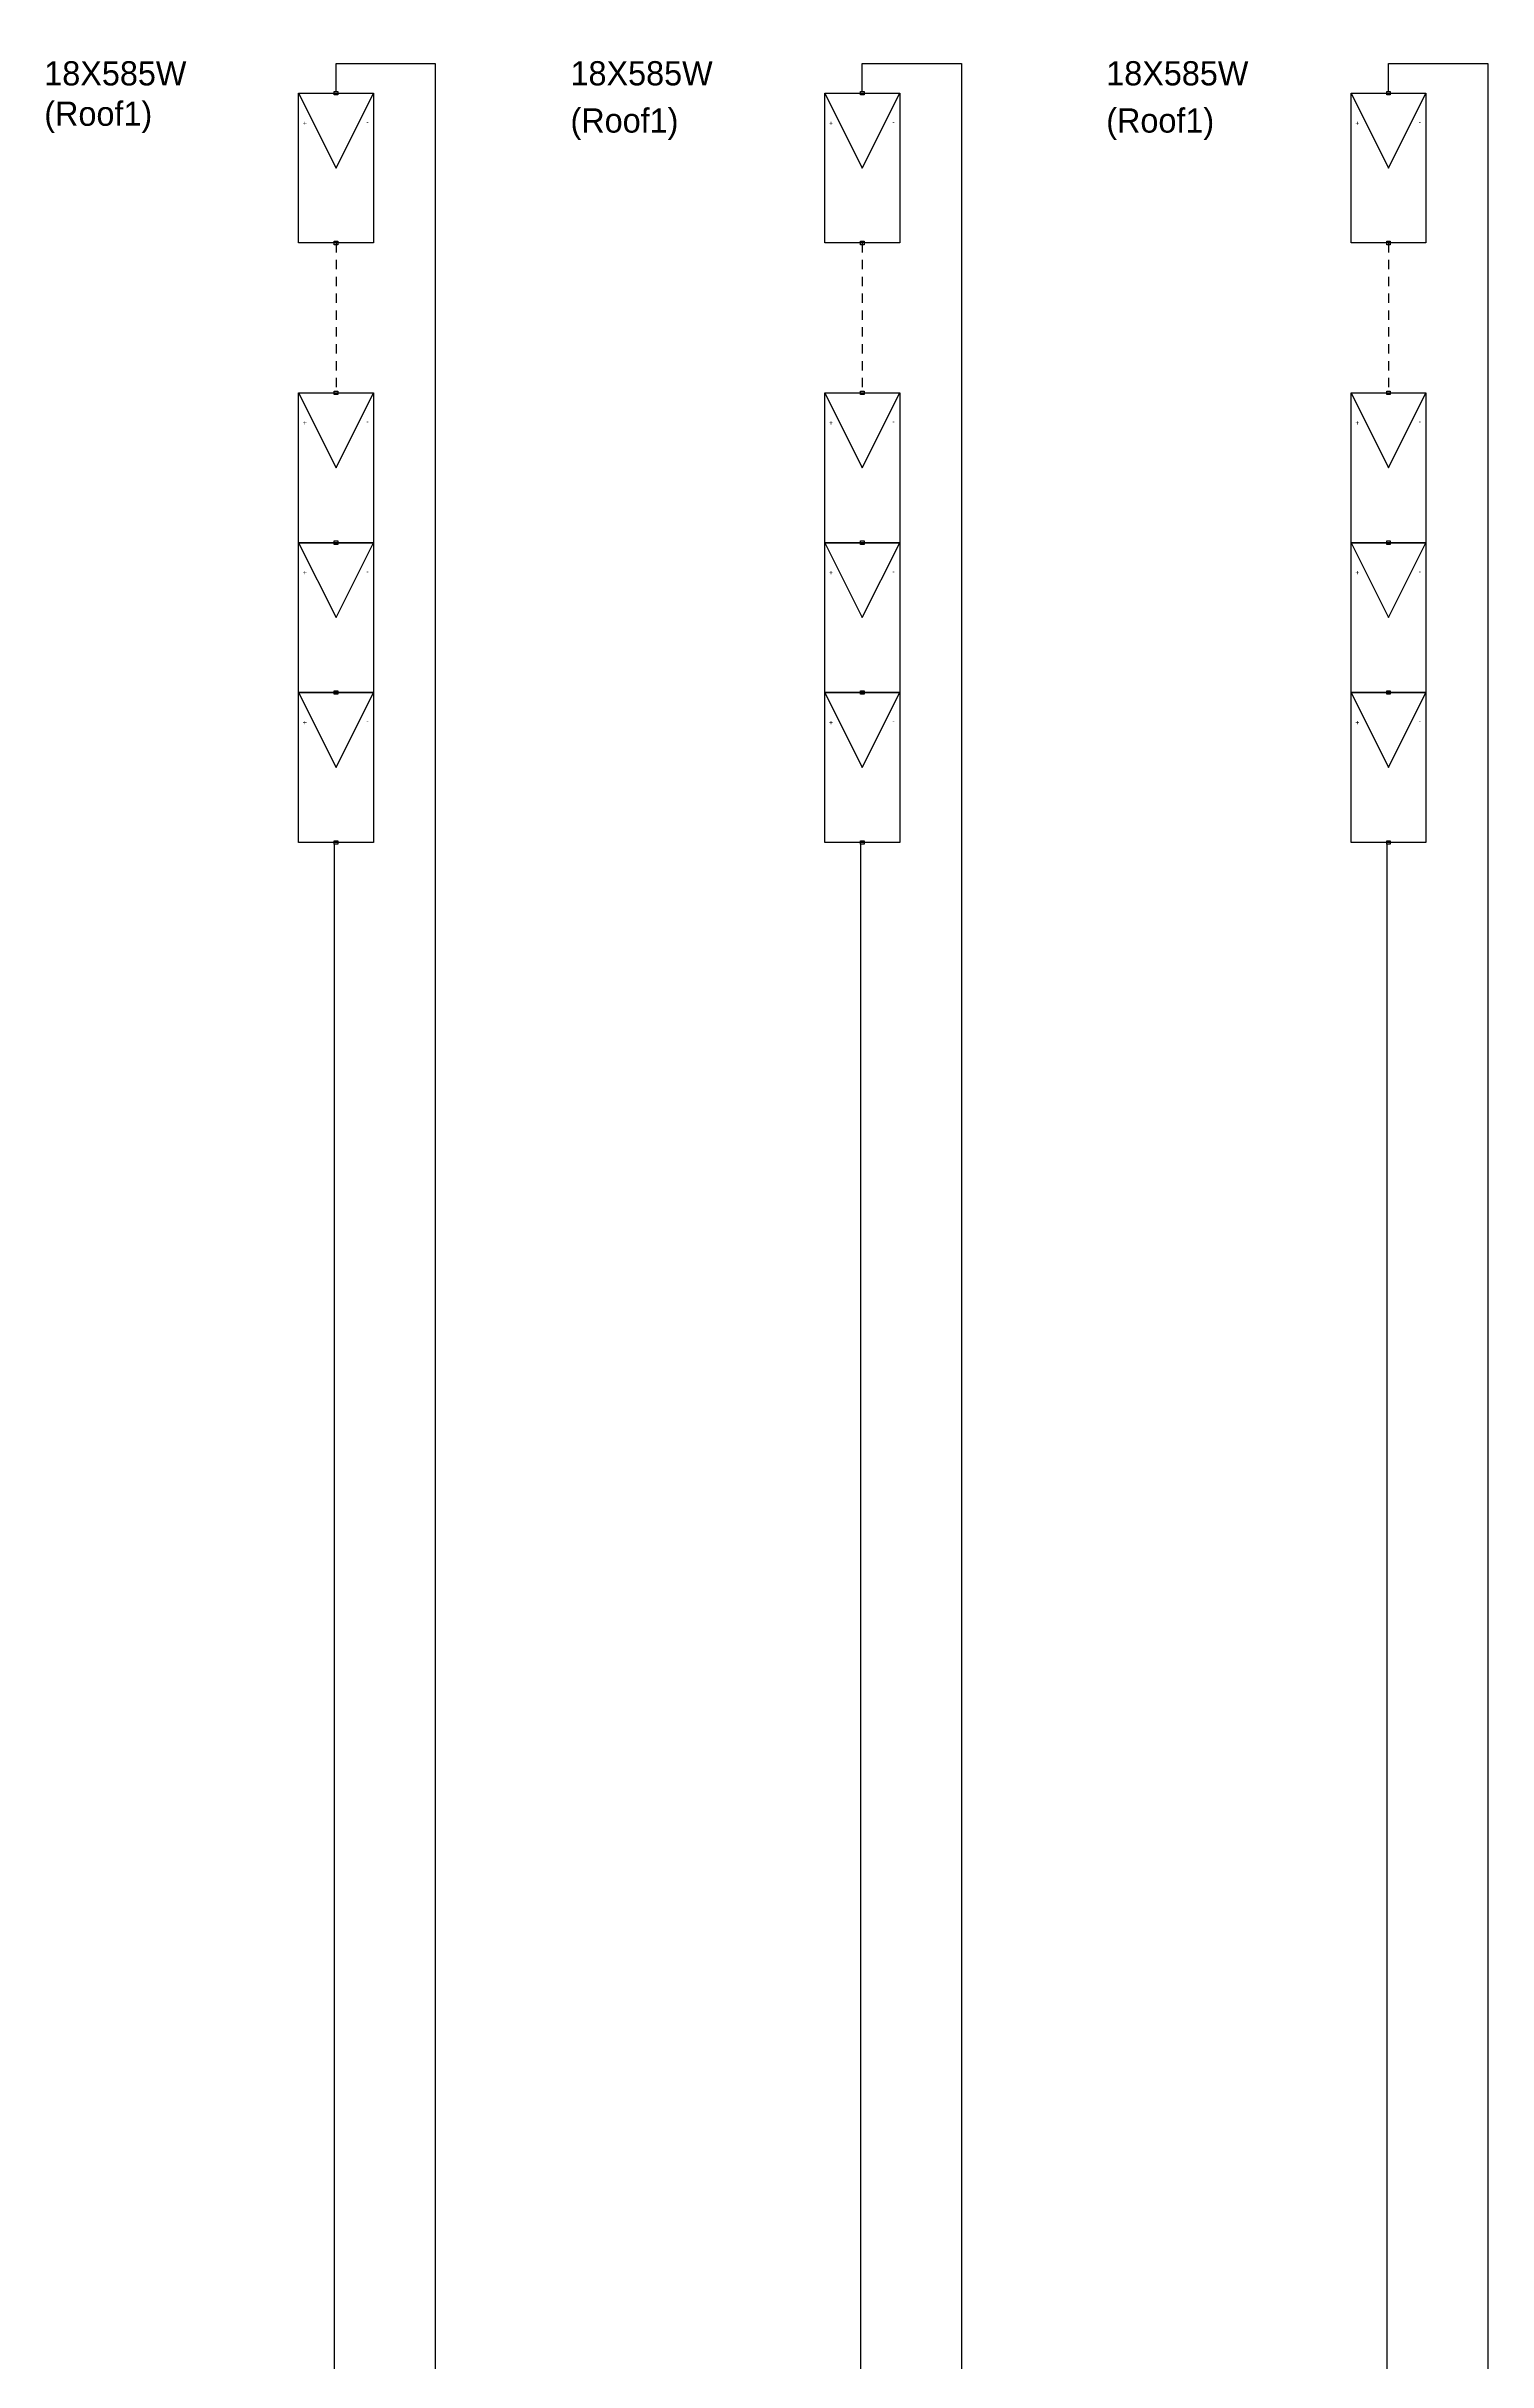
# Model space of a CAD drawing. Header units: inches. Extents: x 4 to 127, y -3 to 89.
# Drawn here: x 70.39 to 89.62, y 41.04 to 71.94 of the extents above; entities that cross this region are included whole.
import ezdxf

# ---------------------------------------------------------------- set-up
doc = ezdxf.new("R2010")
doc.units = ezdxf.units.IN
doc.header["$MEASUREMENT"] = 0
doc.linetypes.add('HIDDEN2', pattern=[0.1875, 0.125, -0.0625])
for name, color, linetype in [('GRY_20AWG', 9, 'Continuous'), ('SYMS', 7, 'Continuous'), ('WHT_12AWG', 7, 'Continuous')]:
    doc.layers.add(name, color=color, linetype=linetype)
doc.styles.add('WD', font='romans.shx')

# ---------------------------------------------------------------- blocks, each defined once
blk = doc.blocks.new('HT0_01')
for p, q in [((-0.0625, 0.0625), (0.0625, 0.0625)), ((-0.0625, -0.0625), (-0.0625, 0.0625)), ((0.0625, 0.0625), (0.0625, -0.0625)), ((0.0625, -0.0625), (-0.0625, -0.0625))]:
    blk.add_line(p, q)
at = {"style": 'WD', "flags": 1}
for tag, p in [('X4TERM01', (-0.0625, 0)), ('X2TERM01', (0, 0.0625)), ('X1TERM01', (0.0625, 0)), ('X8TERM01', (0, -0.0625))]:
    blk.add_attdef(tag, p, '', height=0.01, dxfattribs=at)
blk = doc.blocks.new('PVM')
at = {"color": 5}
for p, q in [((2, 1), (1, 0.5)), ((1, 0.5), (2, 0))]:
    blk.add_line(p, q, dxfattribs=at)
blk.add_lwpolyline([(0, 1), (2, 1), (2, 0), (0, 0)], close=True, dxfattribs=at)
at = {"layer": 'SYMS', "color": 5, "xscale": 0.3699338068975089, "yscale": 0.3699338068975089, "zscale": 0.3699338068975089}
for p in [(0, 0.5), (2, 0.5)]:
    blk.add_blockref('HT0_01', p, dxfattribs=at)
at = {"color": 5, "char_height": 0.065, "attachment_point": 1}
for s, insert, rotation in [('+', (1.625, 0.883), 180), ('-', (1.57, 0.067), 90)]:
    blk.add_mtext_dynamic_manual_height_columns(s, width=0.09892, gutter_width=0.325, heights=[0], dxfattribs=dict(at, insert=insert, rotation=rotation))

msp = doc.modelspace()

# ---------------------------------------------------------------- linework, layer by layer
at = {"color": 240, "linetype": 'HIDDEN2', "true_color": 0xed1f24}
for p, q in [((74.254, 69.312), (74.254, 67.312)), ((81.277, 69.312), (81.277, 67.312)), ((88.3, 69.312), (88.3, 67.312))]:
    msp.add_line(p, q, dxfattribs=at)
at = {"layer": 'GRY_20AWG', "color": 240, "true_color": 0xed1f24}
for p, q in [((74.254, 71.335), (74.254, 71.705)), ((74.254, 71.705), (75.579, 71.705)), ((81.277, 71.335), (81.277, 71.705)), ((81.277, 71.705), (82.601, 71.705)), ((88.3, 71.335), (88.3, 71.705)), ((88.3, 71.705), (89.624, 71.705)), ((74.231, 61.289), (74.231, 24.809)), ((81.254, 61.289), (81.254, 24.809)), ((88.277, 61.289), (88.277, 24.809))]:
    msp.add_line(p, q, dxfattribs=at)
at = {"layer": 'WHT_12AWG', "color": 240, "true_color": 0xed1f24}
for p, q in [((75.579, 71.705), (75.579, 23.908)), ((82.601, 71.705), (82.601, 23.908)), ((89.624, 71.705), (89.624, 23.908))]:
    msp.add_line(p, q, dxfattribs=at)

# ---------------------------------------------------------------- block references
at = {"layer": 'SYMS', "rotation": 90}
for p in [(74.754, 69.312), (81.777, 69.312), (88.8, 69.312), (74.754, 65.312), (81.777, 65.312), (88.8, 65.312), (74.754, 63.312), (81.777, 63.312), (88.8, 63.312), (74.754, 61.312), (81.777, 61.312), (88.8, 61.312)]:
    msp.add_blockref('PVM', p, dxfattribs=at)

# ---------------------------------------------------------------- texts
at = {"color": 18, "true_color": 0x000000}
for s, p in [('18X585W', (77.383, 71.415)), ('18X585W', (84.533, 71.415)), ('(Roof1)', (77.383, 70.785)), ('(Roof1)', (84.533, 70.785))]:
    msp.add_text(s, height=0.3231, dxfattribs=at).set_placement(p)
at = {"insert": (70.36, 73.738), "char_height": 0.6, "attachment_point": 1}
msp.add_mtext_dynamic_manual_height_columns('{\\C240;\\c2367469;STRING 2.2.8^J\\H0.53846x;\\C256;\\c0;18X585W^J(Roof1)}', width=1.91071, gutter_width=0.325, heights=[0], dxfattribs=at)

doc.saveas('drawing.dxf')
